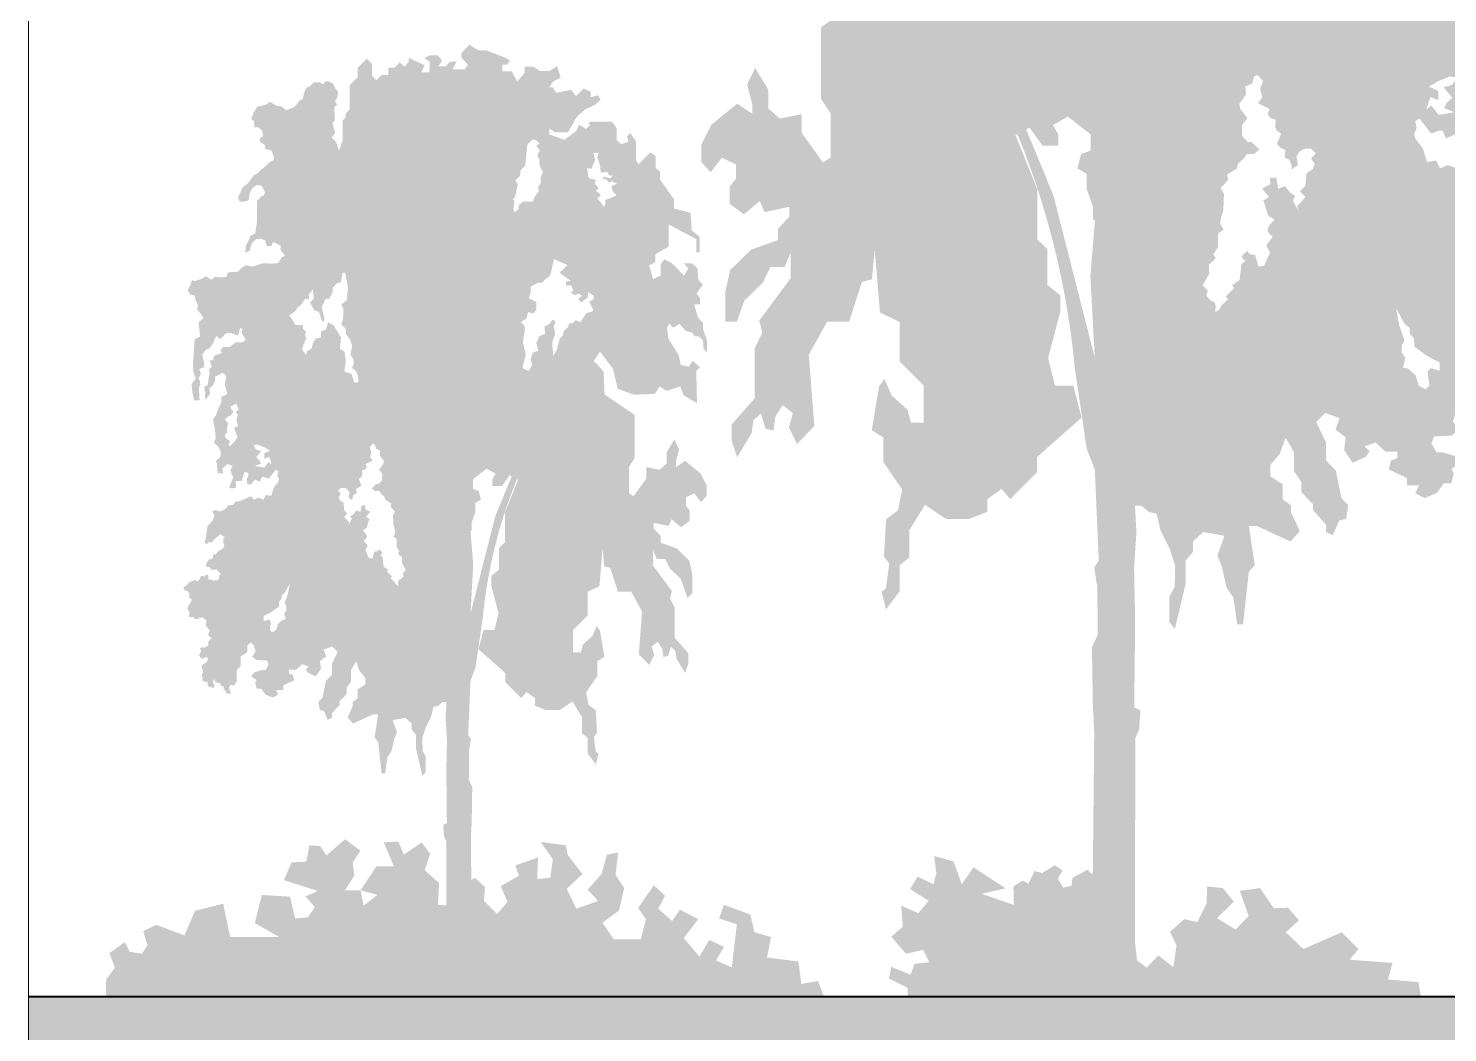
# Model space of a CAD drawing. Header units: millimetres. Extents: x 145836 to 266027, y 108786 to 206069.
# Drawn here: x 145836 to 153016, y 165667 to 170750 of the extents above; entities that cross this region are included whole.
import ezdxf

# ---------------------------------------------------------------- set-up
doc = ezdxf.new("R2010")
doc.units = ezdxf.units.MM
doc.layers.get('0').update_dxf_attribs({"color": 250})

msp = doc.modelspace()

# ---------------------------------------------------------------- hatches: boundary and pattern name
at = {"lineweight": 20, "true_color": 0x49833f}
h = msp.add_hatch(color=87, dxfattribs=at)
h.paths.add_polyline_path([(153358.8, 170488.5), (153395, 170524.6), (153378.9, 170558.8), (153386.9, 170637), (153403, 170719.3), (153378.9, 170751.4), (153362.8, 170795.5), (153332.7, 170863.8), (153332.7, 170907.9), (153282.5, 170932), (153302.6, 171013), (153301.6, 171018.9), (150104.7, 171018.9), (150100.8, 170928.7), (149846, 170756.2), (149846, 170393.4), (149894.2, 170319.8), (149894.2, 170096.4), (149855.6, 170071.4), (149747.8, 170222.3), (149747.8, 170316), (149637.3, 170293.6), (149578.6, 170345.3), (149578.6, 170440.4), (149512.8, 170549.4), (149472.2, 170465.6), (149498.8, 170364.9), (149498.8, 170317.4), (149421.9, 170369.1), (149292.1, 170263.2), (149240.6, 170162.6), (149240.6, 170073.1), (149287.6, 170021.7), (149343.6, 170095.5), (149415.2, 170061.9), (149415.2, 169988.1), (149383.9, 169950.1), (149383.9, 169862.5), (149455.5, 169808.8), (149536.1, 169875.9), (149560.7, 169820), (149686, 169846.9), (149686, 169797.7), (149627.8, 169735), (149627.8, 169678.5), (149491.3, 169629.3), (149386.1, 169526.4), (149361.4, 169414.2), (149361.4, 169265.1), (149420.1, 169265.1), (149457.6, 169371.7), (149551.7, 169463.4), (149589.7, 169541.7), (149661.3, 169541.7), (149692.7, 169615.5), (149692.7, 169485.8), (149576.3, 169328.7), (149533.4, 169270.8), (149534.9, 169265.1), (149876.6, 169265.1), (149877.1, 169266.1), (149988.2, 169266.1), (150052.7, 169466.5), (150103.5, 169479.9), (150117.7, 169632), (150144.3, 169311.8), (150242.3, 169265.1), (151043, 169265.1), (151057, 169318.3), (151057, 169397.7), (150991.7, 169451.5), (150991.7, 169633), (150940.6, 169681.2), (150940.6, 169934.3), (150872.5, 170103.9), (150830.3, 170209), (150900.6, 170248), (150966.2, 170157.2), (151046.9, 170157.2), (151046.9, 170212.7), (151019.2, 170260.6), (151094.9, 170303.4), (151152.9, 170258.1), (151210.2, 170213.2), (151210.2, 170132), (151161.7, 170113.2), (151143, 170042.2), (151190.1, 170013.4), (151190.1, 169935.6), (151222.1, 169849.3), (151222.1, 169783.5), (151258.1, 169761.6), (151258.1, 169568.2), (151300, 169498.5), (151278.6, 169265.1), (152767.4, 169265.1), (152755.6, 169333.4), (152792.4, 169265.1), (153612.1, 169265.1), (153616.7, 169273.1), (153635.4, 169273.1), (153650.8, 169286.8), (153650.8, 169303.9), (153624.9, 169317.7), (153608.4, 169339.7), (153594.1, 169348.5), (153548.8, 169366.3), (153541.1, 169350.3), (153521.3, 169361.9), (153508.6, 169382.8), (153509.7, 169393.8), (153487.7, 169399.4), (153475, 169390), (153466.2, 169409.3), (153448.5, 169407.1), (153439.2, 169390.5), (153445.8, 169378.4), (153430.9, 169365.8), (153414.9, 169369.1), (153406.1, 169363.6), (153398.4, 169352), (153386.3, 169365.8), (153367, 169359.2), (153356.5, 169369.1), (153349.3, 169384.5), (153351.5, 169399.9), (153338.3, 169409.3), (153342.7, 169424.1), (153363.7, 169439), (153367, 169454.4), (153384.1, 169451.7), (153414.2, 169450.1), (153427.4, 169466.8), (153427.4, 169474.6), (153457.3, 169474.1), (153461.7, 169497.6), (153446, 169523.1), (153428.9, 169544.1), (153410.7, 169536.8), (153398.4, 169581), (153377.9, 169581), (153363.6, 169602.1), (153341.1, 169616.8), (153320, 169625.1), (153307.2, 169657.7), (153316, 169682.1), (153316, 169708.6), (153304.3, 169725.7), (153329.8, 169740.9), (153344, 169749.7), (153402.8, 169695.5), (153412.7, 169679.7), (153430.5, 169683.7), (153440.5, 169683.7), (153449.4, 169667.8), (153470.2, 169673.7), (153473.2, 169690.6), (153464.3, 169710.4), (153449.4, 169818.4), (153404.7, 169866.5), (153391.8, 169911.1), (153408.7, 169940.8), (153383.9, 169954.7), (153343.2, 169942.8), (153297.6, 169963.6), (153276.7, 169991.4), (153232.1, 169998.3), (153211.2, 170028), (153189.4, 170027), (153160.6, 170035), (153109, 170058.1), (153080.5, 170070.8), (153059.6, 170042.6), (153017.2, 170058.1), (152977.7, 170041.2), (152957.9, 170080.7), (152911.4, 170073.6), (152891.6, 170139.9), (152852.1, 170193.5), (152846.4, 170214.6), (152859.1, 170245.7), (152852.1, 170280.9), (152873.2, 170293.6), (152895.8, 170265.4), (152932.5, 170217.5), (152974.9, 170233), (152990.4, 170233), (153007.3, 170193.5), (153049.7, 170211.8), (153062.4, 170194.9), (153083.6, 170168.1), (153116, 170178), (153114.6, 170223.1), (153103.3, 170242.8), (153103.3, 170266.8), (153137.2, 170276.7), (153148.5, 170237.2), (153162.6, 170199.1), (153212, 170199.1), (153209.2, 170166.7), (153209.2, 170142.7), (153248.7, 170135.7), (153265.7, 170145.5), (153247.3, 170193.5), (153230.4, 170230.1), (153247.3, 170262.6), (153254.4, 170295), (153237.4, 170327.5), (153281.2, 170343), (153323.5, 170302.1), (153317.9, 170261.2), (153363.1, 170265.4), (153368.8, 170329.3), (153368.8, 170347.7), (153378.7, 170364.6), (153340.6, 170402.7), (153336.3, 170445)])
h.paths.add_polyline_path([(151962.1, 170368), (151996.9, 170416.3), (151992.4, 170455.7), (152027.3, 170471.4), (152038.6, 170508.5), (152055, 170514.1), (152082, 170483.5), (152067.6, 170444), (152078.4, 170400.8), (152056.8, 170372), (152116.2, 170341.4), (152105.4, 170318.1), (152118, 170298.3), (152146.8, 170287.5), (152143.2, 170258.7), (152150.4, 170233.5), (152173.8, 170217.3), (152161.2, 170186.8), (152152.2, 170165.2), (152170.2, 170145.4), (152195.4, 170134.6), (152191.8, 170096.8), (152215.2, 170084.2), (152227.8, 170055.4), (152227.8, 170035.7), (152258.5, 170059), (152251.3, 170100.4), (152265.7, 170125.6), (152289.1, 170140), (152323.3, 170141.8), (152348.5, 170118.4), (152325.1, 170089.6), (152343.1, 170066.2), (152334.1, 170037.5), (152301.7, 170015.9), (152296.3, 169952.5), (152269.3, 169925.5), (152296.3, 169896.7), (152274.7, 169871.6), (152254.9, 169851.8), (152262.1, 169824.8), (152233.3, 169878.8), (152244.1, 169902.1), (152218.9, 169918.3), (152193.7, 169952.5), (152159.5, 169938.1), (152148.7, 169995.7), (152116.3, 169992.1), (152119.9, 169961.5), (152098.3, 169950.7), (152076.7, 169939.9), (152112.7, 169896.7), (152083.9, 169878.8), (152109, 169801), (152141.5, 169783), (152112.6, 169752.5), (152103.6, 169723.7), (152130.6, 169694.9), (152098.2, 169651.7), (152118, 169615.8), (152087.3, 169548.7), (152058.3, 169544.7), (152047.6, 169585.6), (152043, 169603.5), (152013.8, 169606), (152003.1, 169623.8), (151973.8, 169598), (151980, 169584.7), (151992.5, 169573.1), (151972, 169556.2), (151971.1, 169537.6), (151963, 169475), (151937.2, 169458.1), (151925.9, 169450.7), (151936.3, 169435.8), (151912.3, 169411.8), (151893.6, 169393.2), (151905.2, 169378.1), (151873.1, 169349.6), (151862.5, 169328.3), (151841.1, 169314.1), (151842, 169345.2), (151838.4, 169362.1), (151814.4, 169375.4), (151795.7, 169395.8), (151802.9, 169422.5), (151776.2, 169448.3), (151809.9, 169508.1), (151808.2, 169555.2), (151828.6, 169571.2), (151843.8, 169588.1), (151830.4, 169606.7), (151854.4, 169643.2), (151855.3, 169712.9), (151882.9, 169730.7), (151865.1, 169760.9), (151868.6, 169787.5), (151881.1, 169826.7), (151884.6, 169912.5), (151867.7, 169942.7), (151886.4, 169960.5), (151905.1, 169985.3), (151900.7, 170011.1), (151949.6, 170040.5), (151955.8, 170064.5), (151990.5, 170098.2), (151999.4, 170114.2), (152035.9, 170114.2), (152063.5, 170136.5), (152025.1, 170174.3), (152003.7, 170175.5), (151976.7, 170204.7), (151975.6, 170259.8), (152002.6, 170296), (151966.6, 170343.2)], flags=16)
h.paths.add_polyline_path([(152907.5, 170337.1), (152927.9, 170402.9), (152968.8, 170387), (152968.8, 170434.6), (152921.1, 170455), (152966.5, 170482.2), (153027.8, 170507.1), (153061.8, 170500.3), (153039.1, 170464.1), (152996, 170452.7), (153039.1, 170398.3), (153009.6, 170371.1), (152998.3, 170346.2), (153050.4, 170325.8), (152971, 170312.2), (152932.5, 170359.8)], flags=16)
h.paths.add_polyline_path([(153195.3, 170569.2), (153221.1, 170633.3), (153221.1, 170652.3), (153191.5, 170657.8), (153195.3, 170675.9), (153205.4, 170724), (153193.1, 170752), (153209.9, 170785.6), (153186.3, 170800.2), (153206.1, 170851.8), (153253.6, 170830.1), (153250.2, 170807.7), (153230.1, 170785.3), (153253.6, 170751.7), (153277.1, 170742.7), (153301.8, 170718.1), (153273.8, 170684.5), (153280.5, 170666.6), (153283.9, 170642), (153283.9, 170603.9), (153300.7, 170596), (153302.9, 170570.3), (153283.9, 170550.1), (153257, 170536.7), (153267, 170515.4), (153267, 170498.6), (153252.3, 170497.9), (153236.8, 170515.4), (153211, 170544.5)], flags=16)
for points in [[(148471.1, 170243.5), (148498.6, 170224.5), (148565.8, 170224.4), (148580.9, 170250.7), (148610.7, 170302.7), (148653.1, 170340.5), (148703.5, 170363.8), (148730, 170387.6), (148719.4, 170412.1), (148680.4, 170401.2), (148680.4, 170429.3), (148645.2, 170445.7), (148606.3, 170406.8), (148582.2, 170439), (148505.8, 170424.2), (148489.7, 170451), (148470.9, 170451), (148491, 170481.8), (148528.6, 170500.6), (148511.1, 170559.6), (148472.2, 170534.1), (148425.3, 170534.1), (148391.8, 170555.5), (148346.2, 170555.5), (148346.2, 170524.7), (148308.6, 170480.5), (148281.8, 170532.8), (148233.5, 170532.8), (148233.5, 170566.3), (148259, 170566.3), (148272.4, 170589), (148246.9, 170602.4), (148152.6, 170638.4), (148113.7, 170638.4), (148066.7, 170667.9), (148026.5, 170625), (148026.5, 170602.3), (148060, 170566.1), (148041.2, 170542), (147982.2, 170542), (148001, 170580.8), (147968.8, 170580.8), (147946, 170558), (147911.1, 170558), (147928.6, 170587.5), (147905.8, 170614.3), (147866.9, 170614.3), (147838.7, 170599.6), (147866.9, 170582.2), (147866.9, 170560.7), (147864.2, 170527.2), (147822.6, 170527.2), (147841.2, 170563.3), (147811.9, 170576.8), (147759.6, 170600.9), (147759.6, 170578.2), (147737.5, 170556), (147715.3, 170578.2), (147688.5, 170551.3), (147656.3, 170551.3), (147656.3, 170513.8), (147621.5, 170513.8), (147596.3, 170488.7), (147573.8, 170511.2), (147573.8, 170570.8), (147548.1, 170596.5), (147502.4, 170550.7), (147502.4, 170503.5), (147461.8, 170463), (147461.8, 170402), (147461.8, 170340.1), (147441.8, 170320.1), (147441.8, 170299.1), (147426.5, 170283.8), (147426.5, 170182.8), (147407.1, 170132.1), (147391.1, 170177.5), (147369.7, 170197.6), (147387.8, 170220.4), (147374.4, 170273.5), (147386.5, 170284.9), (147385.8, 170303.6), (147383, 170352.5), (147397.9, 170361), (147394.2, 170370.5), (147387.8, 170383.2), (147398.4, 170399.1), (147403.2, 170426.6), (147388.7, 170446.9), (147380.8, 170461.8), (147379.2, 170469.2), (147353.8, 170481.9), (147342.1, 170483.5), (147326.2, 170467), (147310.3, 170476.6), (147279.1, 170476.6), (147260.9, 170457.4), (147244, 170450.5), (147236.6, 170439.9), (147231.3, 170422.5), (147222.8, 170389.7), (147210.8, 170387.8), (147196.8, 170370.6), (147181.8, 170352.1), (147159.3, 170343.5), (147140, 170335), (147119.7, 170354.2), (147092.9, 170357.4), (147057.5, 170378.9), (147040.3, 170364.9), (146993.2, 170353.2), (146976, 170325.3), (146963.2, 170291), (146977.1, 170281.4), (146980.3, 170248.2), (146998.5, 170249.3), (147017.8, 170234.3), (147024.3, 170205), (147009.2, 170195.4), (147006, 170177.2), (147031.8, 170160), (147033.9, 170139.7), (147063.9, 170133.3), (147074.6, 170109.7), (147080, 170085.1), (147056.4, 170072.2), (147035, 170051.9), (147012.5, 170033.7), (146992.1, 170014.4), (146976, 170005.8), (146948.1, 169967.8), (146920.2, 169945.4), (146907.4, 169916.4), (146896.6, 169897.2), (146904.3, 169873.3), (146928.1, 169873.3), (146950.2, 169880), (146953.5, 169911.1), (146968.5, 169941.1), (146993.1, 169958.2), (147016.7, 169952.8), (147032.8, 169920.7), (147027.4, 169905.7), (147012.4, 169898.2), (146993.1, 169876.8), (146993, 169873.3), (148295.3, 169873.3), (148295.5, 169875.2), (148286.3, 169885.2), (148297.3, 169894.9), (148312.3, 169961.2), (148299.5, 169980.7), (148323.3, 170003.6), (148326.4, 170032), (148349.3, 170055.6), (148360, 170161.8), (148386.9, 170187.5), (148402.6, 170184.7), (148421.9, 170167.9), (148406.2, 170155.8), (148424.3, 170130.5), (148413.4, 170117.2), (148411, 170101.6), (148420.7, 170088.3), (148420.7, 170065.4), (148430.3, 170037.7), (148438.8, 170024.4), (148426.7, 169993.1), (148430.3, 169972.6), (148414.6, 169946), (148419.5, 169926.8), (148395.3, 169895.4), (148389, 169873.3), (148727.6, 169873.3), (148712.9, 169891.7), (148731.8, 169901.1), (148724.4, 169915.9), (148703.5, 169930), (148719, 169934.7), (148716.3, 169948.9), (148701.4, 169961.7), (148707.5, 169982.5), (148670.7, 169991.8), (148661.8, 170043), (148683.9, 170039.1), (148703.1, 170083.3), (148695.4, 170118.7), (148721.4, 170120.7), (148713.7, 170096.7), (148727.1, 170060.4), (148731.8, 170022.2), (148766.9, 170022.2), (148773.4, 170006), (148791.4, 170006), (148780.6, 169990.4), (148744.1, 170000), (148744.1, 169986.2), (148760.2, 169986.2), (148774, 169968.3), (148786.6, 169976.6), (148813.6, 169964.1), (148784.8, 169950.3), (148794.4, 169922.2), (148812.4, 169904.8), (148773.7, 169888.7), (148754, 169881.6), (148754.3, 169873.3), (149102.3, 169873.3), (149102.3, 169885), (149030.6, 169986.5), (149030.6, 170024.7), (149009.1, 170044.9), (149008.7, 170104.6), (148983.4, 170122.5), (148923, 170062.9), (148909.5, 170083.8), (148909.5, 170177.7), (148881.9, 170219.5), (148864, 170204.6), (148873, 170177.7), (148835.7, 170163.6), (148812.6, 170184.4), (148811.9, 170245.6), (148788.4, 170278), (148681, 170278), (148668.6, 170269.2), (148677.5, 170259), (148656, 170241.1), (148622.6, 170262.6), (148607.1, 170230.4), (148547.5, 170186.3), (148471.1, 170213.7)], [(151231.1, 169082.5), (151022.7, 169900.9, 0.004493), (150883.3, 170238.4), (150839.9, 170214.4, -0.073486), (151129.5, 169032.9), (151190.1, 168622.5), (151231.2, 168517.5), (151251.1, 168054.6), (151228.2, 168022.6), (151244.2, 167917.5), (151245.6, 167679.2), (151216.6, 167618.5), (151220.9, 167334.6), (151221.5, 167323.8), (151430.6, 167323.8), (151435.2, 167752.9), (151429.8, 168016), (151441.5, 168201.3), (151434.4, 168333.4), (151415.1, 168332.9), (151352, 168293.5), (151322.1, 168328.2), (151352, 168397.5), (151317.3, 168437), (151331.5, 168498.4), (151307.8, 168576.1), (151307.8, 168710.1), (151284.1, 168765.3), (151292.3, 168934.2), (151279.8, 169008.9), (151306, 169194.7), (151278, 169258.5), (151300, 169498.5), (151258.1, 169568.2), (151258.1, 169761.6), (151231.9, 169777.6), (151208.6, 169495.4)], [(149784, 169097.8), (149876.6, 169265.1), (149534.9, 169265.1), (149549.4, 169210.2), (149510.4, 169131), (149510.4, 168877.4), (149393.5, 168744.5), (149393.5, 168664), (149421.7, 168579.4), (149494.3, 168700.2), (149504.5, 168767.5), (149542.3, 168801), (149564.7, 168724.1), (149605.3, 168714.3), (149615.1, 168785.7), (149652.9, 168843), (149703.3, 168802.4), (149683.7, 168729.7), (149724.3, 168647.2), (149812.4, 168736.7)], [(151122.4, 168940.8), (151029.9, 168940.8), (150994.8, 169081), (151043, 169265.1), (150244, 169265.1), (150244, 169063.3), (150365.9, 168941.6), (150365.9, 168754.8), (150300.7, 168754.8), (150283.7, 168819.9), (150204.4, 168890.6), (150166.3, 168975.6), (150139.6, 168936.8), (150103.1, 168715.9), (150161.7, 168679.1), (150161.7, 168554.9), (150215.9, 168475.3), (150256.7, 168415.3), (150235.8, 168310.9), (150174.7, 168265), (150164.6, 168076.9), (150191.4, 168040.7), (150174.1, 167914.3), (150152.6, 167898.8), (150174.7, 167808.7), (150244.5, 167902.3), (150244.5, 168033.8), (150292.3, 168071.6), (150292.3, 168209), (150372.3, 168338.9), (150478, 168267.2), (150595.6, 168267.2), (150687.5, 168303.4), (150687.5, 168367.2), (150759.6, 168419.2), (150803.4, 168367.4), (150939, 168504.9), (150939, 168580.6), (151164.3, 168779.8)], [(152869.6, 168941.9), (152854.1, 168993.7), (152814.2, 169029.5), (152789.9, 169032), (152802.2, 169083.6), (152784.3, 169108.2), (152784.3, 169145.2), (152798, 169171.2), (152770.3, 169248.5), (152767.4, 169265.1), (151278.6, 169265.1), (151278, 169258.5), (151306, 169194.7), (151279.8, 169008.9), (151292.3, 168934.2), (151284.1, 168765.3), (151307.8, 168710.1), (151307.8, 168576.1), (151331.5, 168498.4), (151317.3, 168437), (151352, 168397.5), (151322.1, 168328.2), (151352, 168293.5), (151415.1, 168332.9), (151465.8, 168334.3), (151504, 168302.3), (151543.7, 168293.8), (151563.2, 168209.7), (151611, 168113.9), (151637.8, 168029.9), (151635.1, 167922.6), (151608.9, 167875), (151608.9, 167744.1), (151636.3, 167710.4), (151690, 167937.4), (151690, 168054.9), (151727.5, 168101), (151727.5, 168153.4), (151779.9, 168200.8), (151887.4, 168182.1), (151863.7, 168116), (151851.4, 168081.8), (151873.6, 168025), (151898.7, 167917.5), (151932.4, 167868.8), (151951.1, 167734.2), (151981, 167734.2), (152010.3, 168000.4), (152040.2, 168032.3), (152010.3, 168231.8), (152050.2, 168231.8), (152222.1, 168152.4), (152268, 168206.2), (152224.1, 168300), (152224.1, 168335.9), (152182.2, 168365.8), (152182.2, 168441.6), (152118.3, 168483.5), (152118.3, 168539.4), (152166.4, 168595.6), (152196.3, 168677.4), (152238.3, 168605.6), (152238.3, 168509.8), (152276.2, 168454), (152276.2, 168402.1), (152334.1, 168342.2), (152335, 168311.2), (152399.9, 168239), (152399.9, 168201.1), (152435, 168184.3), (152467.3, 168258.7), (152502.6, 168268.1), (152513, 168336.7), (152479, 168372.8), (152450.4, 168511.5), (152400.2, 168564.6), (152400.2, 168655.8), (152351, 168758.2), (152397.5, 168803.4), (152469.4, 168777.3), (152448.7, 168719.3), (152500.3, 168680.2), (152492.3, 168615.1), (152535.7, 168551.2), (152601.5, 168581.5), (152622, 168610.5), (152594.5, 168633), (152651.1, 168654), (152701.7, 168607.6), (152760.8, 168607.6), (152760.8, 168573.9), (152728.5, 168562.6), (152718.7, 168517.5), (152810.4, 168474.2), (152810.4, 168436.9), (152870.8, 168436.9), (152852.1, 168396.6), (152900.9, 168372.5), (152961.8, 168399), (152996.5, 168447.4), (153034.1, 168447.4), (153046.9, 168495.8), (153036, 168520.5), (153081.5, 168550.1), (153052.8, 168585.7), (152991.6, 168603.5), (152959.9, 168603.5), (152934.2, 168648.9), (152947.1, 168684.5), (153036.2, 168689.2), (153072.8, 168717.3), (153043.2, 168759.5), (153058.7, 168811.5), (153082.6, 168836.8), (153112.2, 168814.3), (153112.2, 168755.3), (153143.1, 168735.6), (153170.6, 168718.1), (153170.6, 168635.8), (153203.6, 168602.1), (153203.6, 168509.3), (153224.7, 168471.4), (153253, 168481.8), (153268.2, 168453.8), (153250.7, 168406.3), (153285.7, 168406.3), (153313.4, 168448.8), (153313.4, 168467.5), (153332.1, 168467.5), (153342.3, 168493.3), (153382, 168501.2), (153392.4, 168529.4), (153404.6, 168506.8), (153388.1, 168467.3), (153408.5, 168450.4), (153422.3, 168466.1), (153434.1, 168457), (153450.7, 168490.8), (153443.7, 168503.9), (153461.7, 168500.8), (153476, 168511.6), (153487.2, 168504.8), (153497.1, 168573.6), (153484.7, 168584.1), (153501.5, 168640.4), (153452.2, 168676.5), (153445.5, 168704.3), (153461.8, 168715.8), (153487.7, 168699.4), (153508.1, 168708), (153519.8, 168727.6), (153511.2, 168746.4), (153502.8, 168764.7), (153512.8, 168785.5), (153492.4, 168798.9), (153476.7, 168790.2), (153441.5, 168813.7), (153441.5, 168840.4), (153433.6, 168859.2), (153414, 168867.8), (153427.3, 168884.2), (153443.8, 168899.1), (153438.3, 168917.1), (153428.9, 168935.9), (153463.5, 168979.2), (153457.2, 169022.3), (153490.9, 169048.2), (153515.2, 169045.8), (153537.9, 169031.7), (153556.7, 169025.4), (153563, 169052.1), (153588.1, 169052.1), (153606.9, 169048.9), (153599.1, 169088.9), (153619.5, 169126), (153596.8, 169165.9), (153579.6, 169198), (153605.4, 169217.6), (153599.9, 169239.5), (153605.4, 169253.6), (153612.1, 169265.1), (152792.4, 169265.1), (152798.4, 169253.9), (152824.2, 169233.7), (152824.2, 169204.6), (152846.6, 169180), (152846.9, 169140), (152915.9, 169089.4), (152976.2, 169059.8), (152976.2, 169017.1), (152929.2, 169030.4), (152914.4, 169011.5), (152923.6, 168941.2), (152903.2, 168923)], [(149105.3, 167761.3), (148938.2, 167761.3), (148924.1, 167581.6), (148977, 167527.9), (149001.3, 167577.4), (148989.6, 167621.1), (149019.8, 167645.4), (149042.5, 167611), (149048.4, 167568.2), (149072.7, 167574.1), (149086.2, 167620.2), (149108.8, 167600.1), (149115, 167559.7), (149158.5, 167487.3), (149175.4, 167538), (149175.4, 167586.3), (149105.3, 167666)], [(147250, 166250.8), (147185.7, 166244.2), (147159.6, 166354.9), (147017.2, 166363.8), (146981.6, 166221.4), (147106.2, 166150.3), (146856.9, 166150.3), (146821.3, 166319.3), (146678.8, 166283.7), (146625.4, 166159.2), (146482.9, 166212.6), (146416.9, 166180.9), (146438.6, 166109.8), (146410.7, 166066.5), (146348.8, 166075.8), (146324.1, 166125.2), (146246, 166069.5), (146273.4, 165995.2), (146229.7, 165937.2), (146228.3, 165849), (147907.7, 165849), (147917.3, 165865.7), (147929, 165870.3), (147938.2, 165901.5), (147943.4, 165947.6), (147951.2, 166016.6), (147950.5, 166311), (147907.7, 166313.4), (147913.6, 166423.6), (147884.2, 166450.3), (147841.1, 166489.4), (147868.5, 166571.6), (147825.5, 166630.2), (147735.4, 166567.6), (147708, 166634.1), (147633.7, 166630.2), (147684.6, 166509), (147596.9, 166508.7), (147516.2, 166387.7), (147602.3, 166364.3), (147531.9, 166309.5), (147516.2, 166387.7), (147437.9, 166387.7), (147484.9, 166462), (147477.1, 166528.5), (147516.2, 166587.2), (147437.9, 166645.9), (147344, 166563.7), (147312.6, 166610.7), (147257.8, 166614.6), (147242.2, 166532.4), (147167.8, 166528.5), (147128.6, 166438.6), (147300.9, 166383.8), (147238.3, 166356.4), (147285.2, 166301.7)], [(148740.2, 166223.3), (148823.9, 166284.9), (148850.3, 166399.3), (148806.3, 166465.3), (148819.5, 166579.7), (148762.3, 166566.5), (148735.8, 166469.7), (148665.3, 166390.5), (148718.2, 166333.3), (148608.1, 166293.7), (148559.6, 166394.9), (148638.9, 166469.7), (148564.1, 166566.5), (148555.2, 166614.9), (148427.5, 166632.5), (148489.2, 166544.5), (148476, 166452.1), (148409.9, 166443.3), (148414.3, 166553.3), (148299.8, 166513.7), (148317.4, 166460.9), (148224.9, 166408.1), (148260.1, 166328.9), (148207.3, 166267.3), (148141.2, 166333.3), (148145.6, 166403.7), (148095.6, 166450.3), (148076.7, 166439.2), (148081.3, 165995.3), (148088.5, 165949.2), (148088.8, 165869.2), (148103.3, 165849), (148323.2, 165849), (149861.3, 165849), (149830.6, 165928), (149746.4, 165913.1), (149731.5, 166027), (149572.9, 166046.8), (149592.7, 166150.8), (149508.5, 166175.5), (149488.7, 166264.6), (149354.9, 166314.1), (149330.1, 166244.8), (149420.1, 166215.3), (149394.5, 165997.3), (149315.3, 166031.9), (149354.9, 166101.2), (149280.6, 166135.9), (149231, 166051.7), (149151.7, 166145.8), (149224.7, 166240.9), (149132.2, 166289.3), (149092.6, 166232.1), (149022.1, 166293.7), (149057.3, 166359.7), (149000.1, 166412.5), (148920.8, 166298.1), (148960.4, 166240.9), (148934, 166139.7), (148797.5, 166139.7)]]:
    msp.add_hatch(color=87, dxfattribs=at).paths.add_polyline_path(points)
h = msp.add_hatch(color=87, dxfattribs=at)
h.paths.add_polyline_path([(148976.1, 169549.4), (149007.8, 169567.5), (149007.8, 169606.7), (149075.7, 169645.9), (149075.7, 169757.5), (149214.6, 169683.6), (149214.6, 169617.3), (149231.2, 169617.3), (149231.2, 169695.7), (149192, 169727.4), (149185.8, 169817.1), (149102.3, 169838.5), (149102.3, 169873.3), (148754.3, 169873.3), (148754.7, 169862), (148748.6, 169847.1), (148734.5, 169864.7), (148727.6, 169873.3), (148389, 169873.3), (148388.1, 169870.1), (148387.5, 169873.3), (148334.9, 169873.3), (148334.9, 169869.9), (148316.4, 169854.4), (148316.4, 169834.1), (148299.1, 169824), (148299.1, 169813.9), (148289.6, 169834.1), (148295.3, 169873.3), (146993, 169873.3), (146992, 169829.7), (146993.1, 169776.1), (146983.5, 169712.4), (146957.7, 169699.5), (146954.5, 169684.5), (146936.3, 169650.2), (146933.1, 169613.8), (146956.7, 169625.6), (146965.2, 169661), (146987.7, 169683.4), (147011.3, 169685.6), (147033.8, 169677), (147042.4, 169647), (147066, 169649.2), (147073.5, 169669.5), (147113.2, 169650.2), (147112.1, 169625.6), (147134.6, 169599.9), (147118.5, 169591.3), (147099.2, 169562.4), (147069.2, 169559.2), (147024.2, 169561.4), (146998.5, 169553.9), (146971.7, 169544.2), (146937.4, 169550.6), (146917, 169541), (146896.6, 169518.5), (146845.2, 169515.3), (146837.7, 169491.7), (146803.4, 169489.6), (146780.9, 169493.9), (146762.6, 169477.8), (146734.8, 169496), (146712.2, 169482.1), (146682.4, 169472), (146662.1, 169475), (146658.5, 169457.2), (146641.3, 169425.6), (146652.6, 169404.8), (146678.2, 169397.1), (146680.5, 169376.5), (146693.8, 169347.6), (146688.9, 169328.3), (146705.8, 169307.9), (146721.5, 169286.2), (146696.2, 169259.7), (146705.8, 169191.1), (146676.9, 169176.6), (146670.9, 169083.5), (146668.5, 169044.9), (146670.9, 169011.2), (146682.9, 168977.5), (146661.2, 168948.6), (146667.3, 168899.3), (146674.5, 168866.8), (146702.2, 168868), (146699.5, 168911.4), (146698.3, 168932), (146705.6, 168945.8), (146703.6, 168965.3), (146696.8, 168979.5), (146708.3, 168997.7), (146708.3, 169007.1), (146698.9, 169024.6), (146721.8, 169034.7), (146726.5, 169050.2), (146715, 169098.9), (146733.3, 169122.5), (146752.2, 169130.6), (146771, 169158.3), (146785.9, 169192.7), (146807.5, 169177.2), (146819.6, 169188.7), (146830.4, 169203.5), (146845.9, 169208.2), (146860.8, 169207.5), (146895.9, 169194.7), (146903.3, 169217.6), (146906.7, 169233.2), (146918.8, 169229.1), (146915.4, 169207.5), (146935.7, 169174.5), (146919.5, 169161.7), (146883, 169160.4), (146855.4, 169138.1), (146820.3, 169136.8), (146808.2, 169124.6), (146813.6, 169105.8), (146792, 169098.3), (146773.7, 169092.3), (146771, 169069.4), (146752.2, 169070.7), (146763.6, 169037.7), (146749.5, 169021.5), (146752.2, 169005.3), (146742.7, 168943.8), (146725.8, 168935.7), (146729.2, 168913.4), (146730.8, 168902.9), (146728.5, 168887.2), (146734.7, 168870.4), (146743.2, 168884.8), (146755.2, 168899.3), (146751.6, 168929.4), (146767.3, 168939), (146779.3, 168963.1), (146780.5, 168987.2), (146820.3, 169007.6), (146837.2, 168989.6), (146830, 168947.4), (146842, 168898.8), (146811.9, 168884.4), (146811.9, 168857.9), (146793.8, 168816.9), (146793.4, 168815.7), (146869, 168815.7), (146861.4, 168824.2), (146859.4, 168837.7), (146887.9, 168850.7), (146899.7, 168819.7), (146893.3, 168815.7), (148870.9, 168815.7), (148751.1, 168896.9), (148746, 169014), (148696.7, 169066.6), (148727.3, 169114.1), (148793.5, 169027.5), (148817.3, 168925.7), (148900, 168895.4), (149005, 168900.2), (149029.2, 168937.7), (149065.4, 168914.9), (149133.9, 168937.7), (149150, 168893.4), (149218.5, 168853.2), (149214.8, 169017.5), (149234.2, 169033.8), (149196.4, 169067.9), (149176.5, 169036.9), (149136.1, 169046.9), (149126, 169097), (149101, 169136.7), (149072.7, 169181.8), (149067.4, 169234.7), (149076.9, 169256.2), (149097.8, 169234.7), (149129.8, 169254.6), (149160.3, 169220), (149193.3, 169209.6), (149207.5, 169191.7), (149226.8, 169191.1), (149249.5, 169170), (149250.6, 169130.7), (149268.6, 169108.2), (149268.6, 169169.8), (149260, 169195.6), (149249.4, 169227.6), (149249.4, 169257.8), (149223.7, 169286.4), (149204.1, 169352.8), (149234.3, 169352.8), (149234.3, 169384.5), (149216.2, 169408.6), (149247.9, 169452.3), (149225.2, 169478.5), (149220.7, 169535.8), (149193.5, 169561.5), (149152.7, 169561.5), (149173.9, 169534.3), (149152.7, 169498.1), (149110.5, 169543.4), (149084.8, 169566), (149053.1, 169581.1), (149035, 169558.5), (149035, 169499.6), (148997.2, 169480)])
h.paths.add_polyline_path([(147452.8, 169436.5), (147447, 169374.7), (147420.5, 169352.7), (147430.3, 169323.9), (147428.8, 169283.8), (147419, 169251), (147441.7, 169229), (147442.5, 169202.5), (147463.8, 169175), (147473.6, 169142.4), (147465.3, 169096.8), (147480.5, 169077.1), (147482, 169049.1), (147472.9, 169031.7), (147492.6, 169016.5), (147503.2, 168991.5), (147506.3, 168958.2), (147483.5, 168958.2), (147471.4, 169000.6), (147434.2, 169013.5), (147441.8, 169062), (147435.7, 169113.5), (147412.2, 169128.6), (147417.5, 169186.2), (147379.5, 169248.6), (147352.2, 169262.2), (147341.6, 169225.9), (147318.1, 169217.5), (147315.1, 169184.9), (147289.3, 169180.4), (147275.6, 169157.7), (147268, 169128.9), (147244.5, 169115.2), (147242.2, 169096.3), (147219.5, 169125.1), (147232.4, 169161.4), (147242.2, 169180.4), (147236.2, 169198.6), (147240, 169214.5), (147224.8, 169230.4), (147224, 169250.1), (147187.6, 169247.8), (147177.8, 169264.5), (147168.5, 169280.2), (147155, 169297.1), (147185.4, 169317.5), (147199, 169339.5), (147213.4, 169348.6), (147237.7, 169382.2), (147256.6, 169378.4), (147254.3, 169402.6), (147275.3, 169428), (147280.1, 169382), (147260.9, 169362.9), (147281.1, 169324.5), (147306, 169314), (147324.2, 169260.3), (147334.7, 169280.4), (147319.5, 169340.1), (147342.3, 169383.8), (147355.1, 169378.1), (147375.9, 169412.7), (147375, 169436), (147398.2, 169461.6), (147416.3, 169463.9), (147425.7, 169514.6), (147439, 169511.8)], flags=16)
h.paths.add_polyline_path([(148377.3, 169442.5), (148397.4, 169453.3), (148417.1, 169463.7), (148436.4, 169463.7), (148452.5, 169482.5), (148466.8, 169489.8), (148478.5, 169507.8), (148495, 169582), (148563.7, 169551.8), (148522.5, 169513.3), (148580.2, 169472.1), (148555.7, 169469.2), (148555.7, 169448.2), (148582.4, 169449.2), (148592, 169424.4), (148580.5, 169411), (148601.5, 169400.5), (148619.7, 169408.1), (148636.9, 169396.7), (148617.8, 169380.5), (148632.1, 169362.3), (148649.3, 169376.7), (148665.5, 169387.1), (148668.4, 169414.8), (148695.1, 169397.6), (148695.1, 169379.5), (148673.2, 169366.2), (148692.3, 169328.9), (148692.3, 169318.5), (148658.8, 169308.9), (148628.3, 169263.1), (148604.4, 169273.5), (148589.3, 169257.4), (148570.4, 169257.4), (148567.6, 169239.1), (148544.5, 169218.7), (148539.3, 169194.6), (148524.7, 169181), (148508.4, 169121.7), (148491.2, 169092.7), (148485.7, 169159.7), (148500.8, 169202.6), (148493.8, 169242.8), (148504.5, 169263.5), (148488, 169276.7), (148472.1, 169253.9), (148446.8, 169240.3), (148450.9, 169204.5), (148421.4, 169192.1), (148405.7, 169158.2), (148416.1, 169118.9), (148387.7, 169108.5), (148376.6, 169076.5), (148385, 169047.6), (148367, 169016.1), (148335.5, 169030.4), (148352, 169098.9), (148337.9, 169162), (148345.9, 169214.3), (148345.9, 169242.8), (148328.2, 169263.8), (148355.8, 169281.9), (148363.8, 169314.1), (148391.4, 169306.7), (148405.5, 169326.8), (148405.5, 169365.3), (148368.5, 169383.5), (148377.3, 169415)], flags=16)
h = msp.add_hatch(color=87, dxfattribs=at)
h.paths.add_polyline_path([(148154.6, 168521.7), (148200, 168496), (148183.4, 168467.2), (148183.4, 168433.9), (148231.8, 168433.9), (148271.2, 168488.4), (148313.4, 168465), (148288.1, 168402), (148247.2, 168300.2), (148247.2, 168148.3), (148216.5, 168119.4), (148216.5, 168010.5), (148177.4, 167978.2), (148177.4, 167930.6), (148214.7, 167788.2), (148207.9, 167761.3), (148648.8, 167761.3), (148665.1, 167777.6), (148665.1, 167898.2), (148725, 167926.7), (148740.9, 168118.8), (148749.4, 168027.5), (148779.9, 168019.5), (148818.6, 167899.2), (148885.2, 167899.2), (148941.2, 167798.3), (148938.2, 167761.3), (149105.3, 167761.3), (149105.3, 167818.2), (149081.9, 167865.7), (149091.5, 167902.1), (149065.8, 167936.8), (148995.9, 168031.1), (148995.9, 168108.9), (149014.7, 168064.6), (149057.7, 168064.6), (149080.5, 168017.7), (149137, 167962.6), (149170.5, 167867.4), (149194.7, 167890.2), (149194.7, 167988.1), (149179.9, 168055.4), (149116.8, 168117.2), (149034.8, 168146.7), (149034.8, 168180.6), (148999.9, 168218.2), (148999.9, 168247.7), (149075.1, 168231.6), (149089.9, 168265.2), (149138.2, 168224.9), (149181.2, 168257.1), (149181.2, 168309.7), (149162.4, 168332.5), (149162.4, 168376.8), (149205.4, 168396.9), (149239, 168352.6), (149267.2, 168383.5), (149267.2, 168437.1), (149236.3, 168497.5), (149158.4, 168561.1), (149112.3, 168530), (149112.3, 168558.6), (149128.2, 168618.9), (149103.9, 168669.3), (149064.4, 168603.8), (149064.4, 168546.8), (149029.1, 168515.8), (148962.8, 168529.2), (148962.8, 168473), (148898.2, 168382.4), (148875, 168397.4), (148875, 168531.5), (148904, 168575.6), (148904, 168793.3), (148870.9, 168815.7), (146893.3, 168815.7), (146885.6, 168811), (146895.7, 168790.8), (146888.3, 168774), (146894.4, 168745.1), (146896.6, 168734.3), (146878.9, 168731), (146878.9, 168719.6), (146894.3, 168681.1), (146884.9, 168666.3), (146869.5, 168648.9), (146860.2, 168638.4), (146851.3, 168638.8), (146851.3, 168648.9), (146857.4, 168661.6), (146841.2, 168669.7), (146829.8, 168681.8), (146831.1, 168697.2), (146841.2, 168701.9), (146841.2, 168724.8), (146843.2, 168739.6), (146847.3, 168750.3), (146830.5, 168770.5), (146845.3, 168785.2), (146859.4, 168790.6), (146873.5, 168810.8), (146869, 168815.7), (146793.4, 168815.7), (146784.2, 168790.4), (146769.7, 168771.2), (146779.4, 168721.8), (146784.2, 168674.9), (146774.6, 168654.4), (146796.3, 168632.7), (146809.7, 168606.6), (146807.2, 168581.2), (146784.3, 168558.4), (146790.3, 168548.2), (146790.3, 168537.2), (146793.7, 168498.8), (146820.8, 168496.3), (146817.4, 168520.8), (146842.8, 168545.4), (146869.1, 168536.1), (146858.9, 168516.6), (146863.1, 168497.2), (146873.3, 168477.7), (146863.1, 168455.7), (146852.1, 168426.9), (146862.3, 168421), (146886, 168425.2), (146886, 168439.6), (146884.3, 168459.1), (146914, 168459.1), (146922.4, 168481.9), (146929.2, 168505.6), (146949.5, 168499.7), (146949.5, 168485.3), (146942.8, 168473.5), (146941.9, 168446.4), (146961.4, 168440.5), (146974.1, 168456.5), (146981.7, 168466.7), (147007.1, 168455.7), (147017.3, 168479.4), (147026.6, 168479.4), (147052, 168470.1), (147074, 168498.8), (147087.6, 168515.8), (147100.3, 168508.2), (147096.1, 168487), (147103.7, 168468.4), (147100.3, 168455.7), (147076.6, 168423.5), (147064.7, 168383.8), (147036.8, 168388), (147024.9, 168364.3), (147001.2, 168374.5), (146975.8, 168365.2), (146963.2, 168382.1), (146946.1, 168374.5), (146915.1, 168360.6), (146897.9, 168355.8), (146884.8, 168356.4), (146872.3, 168338.6), (146845.5, 168334.4), (146833, 168317.8), (146805.6, 168305.3), (146781.2, 168312.4), (146766.3, 168304.1), (146776.5, 168286.2), (146768.7, 168259.5), (146741.9, 168230.7), (146733, 168165.9), (146727.6, 168154), (146729.4, 168143.8), (146741.9, 168140.3), (146747.3, 168149.8), (146753.2, 168149.8), (146763.9, 168147.4), (146769.9, 168156.9), (146805.1, 168189.4), (146813.7, 168184.1), (146829, 168175), (146821.9, 168164.8), (146821.9, 168148.9), (146827.2, 168134.2), (146819.5, 168114.7), (146806.9, 168109.7), (146793.3, 168100.9), (146784.8, 168088.2), (146772.5, 168088.2), (146765.1, 168061.7), (146754.2, 168066.1), (146743.9, 168053.5), (146734.5, 168038.2), (146737.1, 168024.1), (146755.1, 168024.4), (146755.1, 168019.7), (146763, 168009.7), (146781.1, 168010.6), (146791.4, 168012.3), (146793.3, 168003), (146805.9, 167994.1), (146808.5, 167985.2), (146800.6, 167979.5), (146801.9, 167970.3), (146797.6, 167961), (146791.4, 167955.1), (146779.8, 167959.1), (146772.5, 167950.8), (146767.9, 167957.7), (146762.6, 167961), (146753, 167959.1), (146744.1, 167966.7), (146748, 167973.9), (146742.4, 167983.8), (146731.8, 167985.2), (146726.5, 167973.6), (146718.9, 167979.2), (146705.7, 167975.9), (146706.4, 167969.3), (146698.8, 167956.8), (146686.9, 167949.8), (146682.2, 167959.4), (146655.1, 167948.7), (146646.5, 167943.4), (146636.6, 167930.2), (146621, 167921.9), (146621, 167911.7), (146630.3, 167903.4), (146641.5, 167903.4), (146648.3, 167891.8), (146651.6, 167883.3), (146648.3, 167870.2), (146663.8, 167858.4), (146653.5, 167839.1), (146639.8, 167815.2), (146652.1, 167792.9), (146647.4, 167769), (146658.7, 167770.9), (146673.7, 167770.9), (146676, 167761.3), (146693.1, 167761.3), (146702.4, 167767.1), (146717, 167768.5), (146726.4, 167761.3), (147025.8, 167761.3), (147025.8, 167775.5), (147062, 167793.2), (147103.4, 167823.6), (147103.6, 167847.6), (147117, 167862.4), (147117, 167879.9), (147132.5, 167892), (147158.2, 167939.6), (147149.4, 167888.7), (147132.7, 167842.3), (147141, 167826.7), (147141, 167804.5), (147130.2, 167789.7), (147137, 167761.3), (148041.3, 167761.3), (148028, 167856.4), (148044.7, 167894.7), (148031.6, 168038.7), (148056.7, 168080.5), (148056.7, 168196.6), (148078.2, 168209.7), (148078.2, 168249.2), (148097.5, 168301), (148097.5, 168347.6), (148125.7, 168364.9), (148114.5, 168407.5), (148085.4, 168418.8), (148085.4, 168467.6), (148119.8, 168494.4)])
h.paths.add_polyline_path([(147634.3, 168560.4), (147631.6, 168545.6), (147610, 168517.2), (147626.2, 168495.5), (147625.5, 168462.4), (147609.3, 168444.9), (147596.5, 168444.2), (147573.4, 168421.5), (147590, 168408.1), (147611.9, 168408.1), (147617.2, 168398.5), (147638, 168378.3), (147641.8, 168363.9), (147671.1, 168346.3), (147668.5, 168330.8), (147679.7, 168315.9), (147690.9, 168305.2), (147680.7, 168287.1), (147682.9, 168235.6), (147690.4, 168212.1), (147692.5, 168196.1), (147681.8, 168178), (147698.4, 168167.3), (147698.9, 168125.5), (147713.3, 168103.6), (147705.3, 168092.4), (147714.4, 168082.3), (147726.6, 168072.7), (147725.6, 168044.4), (147745.8, 168008.6), (147729.8, 167993.1), (147734.1, 167977.1), (147722.9, 167964.8), (147708.5, 167956.8), (147706.3, 167946.7), (147706.9, 167928), (147694.1, 167936.6), (147687.6, 167949.4), (147668.4, 167966.4), (147675.4, 167975.5), (147664.2, 167986.7), (147649.7, 168001.1), (147656, 168010), (147649.2, 168014.4), (147633.7, 168024.6), (147628.9, 168062.1), (147628.3, 168073.3), (147616.1, 168083.5), (147623.5, 168090.4), (147627.3, 168098.4), (147609.6, 168113.9), (147603.2, 168103.2), (147585.8, 168101.7), (147583, 168090.9), (147576.6, 168066.4), (147559.1, 168068.8), (147540.7, 168109.1), (147552.6, 168130.6), (147533.1, 168156.5), (147549.3, 168173.8), (147543.9, 168191.1), (147526.7, 168209.4), (147546.1, 168220.2), (147561.2, 168266.9), (147543.9, 168277.7), (147565.5, 168303.6), (147552.6, 168310), (147539.6, 168316.5), (147541.8, 168334.9), (147522.3, 168337), (147515.8, 168302.5), (147495.3, 168311.1), (147480.2, 168290.6), (147465.1, 168280.9), (147471.6, 168266.9), (147454.3, 168234.5), (147458.6, 168250.7), (147446.7, 168262.5), (147433.7, 168277.7), (147450, 168294.9), (147433.7, 168311.1), (147430.5, 168349.1), (147411.1, 168362.1), (147405.7, 168379.3), (147416.5, 168393.4), (147402.4, 168410.6), (147417.6, 168424.7), (147438.1, 168423.6), (147452.1, 168415), (147460.8, 168399.9), (147456.5, 168375), (147474.8, 168361), (147474.8, 168372.9), (147482.4, 168390.1), (147496.4, 168397.7), (147494.3, 168420.4), (147509.4, 168426.8), (147520.2, 168438.7), (147514.8, 168451.7), (147507.2, 168470), (147521.3, 168479.7), (147525.6, 168494.8), (147523.4, 168512.1), (147540.7, 168518.6), (147548.3, 168530.4), (147541.8, 168544.5), (147577.5, 168562.8), (147564.5, 168580.1), (147571, 168606), (147562.3, 168629.7), (147578.5, 168648.1), (147588.4, 168644.7), (147595.1, 168622.5), (147616.1, 168613), (147613.4, 168589.4)], flags=16)
h.paths.add_polyline_path([(147067, 168541.9), (147052.1, 168555.5), (147028.9, 168526.9), (146981.3, 168535.1), (147012.6, 168547.3), (147005.8, 168562.3), (146988.1, 168578.6), (147013.9, 168611.2), (146988.1, 168618), (146974.5, 168639.8), (146994.9, 168643.9), (147031.6, 168628.9), (147058.9, 168612.6), (147030.3, 168600.4), (147030.3, 168571.8), (147054.8, 168581.3)], flags=16)
at = {"lineweight": 20}
for points in [[(148065, 167090.1), (148074.6, 167153.2), (148060.9, 167172.4), (148072.8, 167450.1), (148097.5, 167513.1), (148133.8, 167759.4, -0.073486), (148307.6, 168468.2), (148281.6, 168482.6, 0.004493), (148197.9, 168280.1), (148072.9, 167789.1), (148086.4, 168036.8), (148072.4, 168206.1), (148056.7, 168196.6), (148056.7, 168080.5), (148031.6, 168038.7), (148044.7, 167894.7), (148028, 167856.4), (148043.6, 167745), (148036.2, 167700.1), (148041.1, 167598.8), (148026.9, 167565.7), (148026.9, 167485.3), (148012.6, 167438.7), (148021.1, 167401.8), (148000.3, 167378.1), (148018.3, 167336.5), (148000.3, 167315.7), (147962.4, 167339.3), (147950.9, 167339.7), (147946.6, 167260.4), (147953.7, 167149.2), (147950.4, 166991.3), (147953.2, 166727.3), (147934.3, 166718.6), (147938.6, 166659.8), (147949.8, 166635.8), (147951.2, 166016.6), (147943.4, 165947.6), (147938.2, 165901.5), (147929, 165870.3), (147917.3, 165865.7), (147907.7, 165849), (148103.3, 165849), (148088.8, 165869.2), (148088.5, 165949.2), (148081.3, 165995.3), (148074.6, 166650.3), (148079, 166740.3), (148081.5, 166910.7), (148064.2, 166947.2)], [(151436.2, 167160.2), (151454.9, 167200.3), (151462.1, 167298.3), (151430.5, 167312.8), (151430.6, 167323.8), (151221.5, 167323.8), (151228.3, 167184.6), (151217.1, 166092.9), (151205, 166015.9), (151204.6, 165882.6), (151180.4, 165849), (151506.4, 165849), (151490.4, 165876.9), (151470.9, 165884.4), (151455.6, 165936.6), (151446.9, 166013.3), (151433.9, 166128.4)]]:
    msp.add_hatch(color=47, dxfattribs=at).paths.add_polyline_path(points)
at = {"lineweight": 20, "true_color": 0x49833f}
h = msp.add_hatch(color=87, dxfattribs=at)
h.paths.add_polyline_path([(148036.2, 167700.1), (148043.6, 167745), (148041.3, 167761.3), (147137, 167761.3), (147137.6, 167758.8), (147123, 167757.3), (147099.1, 167735.8), (147089.8, 167704.7), (147069.6, 167693.4), (147057.4, 167704.3), (147062.9, 167746.5), (147054, 167757.8), (147025.8, 167749.8), (147025.8, 167761.3), (146726.4, 167761.3), (146737.2, 167753), (146733.5, 167727.2), (146754.2, 167701.1), (146748.5, 167689.9), (146745.3, 167679.1), (146755.1, 167670.1), (146763.1, 167660.3), (146751.4, 167655.1), (146746.7, 167643.8), (146746.7, 167627.8), (146725.5, 167613.7), (146716.1, 167618.9), (146703.9, 167610.9), (146709.8, 167598.4), (146704.8, 167587.4), (146699.6, 167576.2), (146706.7, 167564.4), (146718.9, 167559.2), (146734.4, 167569.1), (146744.3, 167562.2), (146740.2, 167545.5), (146710.7, 167523.8), (146720.7, 167490.1), (146713.3, 167483.7), (146719.2, 167442.5), (146725.9, 167446.6), (146734.5, 167440.1), (146745.3, 167441.9), (146741.1, 167434.1), (146751.1, 167413.8), (146758.1, 167419.3), (146766.4, 167409.8), (146778.7, 167420), (146768.8, 167443.7), (146776.1, 167457.3), (146782.3, 167440.3), (146806.2, 167435.6), (146812.3, 167420.1), (146823.5, 167420.1), (146823.5, 167408.9), (146840.1, 167383.4), (146861.1, 167383.4), (146850.6, 167411.9), (146859.8, 167428.7), (146876.7, 167422.4), (146889.4, 167445.2), (146889.4, 167500.9), (146909.2, 167521.1), (146909.2, 167570.5), (146925.7, 167581), (146944.2, 167592.8), (146944.2, 167628.2), (146962, 167641.7), (146976.3, 167626.5), (146985.6, 167595.3), (146967.9, 167570), (146989.8, 167553.1), (147043.3, 167550.3), (147051, 167529), (147035.6, 167501.7), (147016.6, 167501.7), (146979.8, 167491), (146962.6, 167469.7), (146989.9, 167451.9), (146983.4, 167437.1), (146991.1, 167408.1), (147013.6, 167408.1), (147034.4, 167379), (147071, 167363.1), (147100.3, 167377.6), (147089, 167401.8), (147125.3, 167401.8), (147125.3, 167424.1), (147180.3, 167450.1), (147174.5, 167477.2), (147155.1, 167484), (147155.1, 167504.2), (147190.5, 167504.2), (147220.9, 167532), (147254.9, 167519.4), (147238.4, 167505.9), (147250.7, 167488.5), (147290.1, 167470.3), (147316.2, 167508.7), (147311.4, 167547.8), (147342.3, 167571.2), (147329.9, 167606), (147373.1, 167621.6), (147400.9, 167594.6), (147371.4, 167533.1), (147371.4, 167478.4), (147341.3, 167446.5), (147324.1, 167363.3), (147303.7, 167341.6), (147310, 167300.5), (147331.2, 167294.8), (147350.5, 167250.2), (147371.6, 167260.3), (147371.6, 167283), (147410.5, 167326.3), (147411.1, 167345), (147445.8, 167380.9), (147445.8, 167412), (147468.6, 167445.5), (147468.6, 167502.9), (147493.7, 167546), (147511.7, 167497), (147540.6, 167463.2), (147540.6, 167429.7), (147502.2, 167404.6), (147502.2, 167359.1), (147477.1, 167341.1), (147477.1, 167319.6), (147450.7, 167263.3), (147478.3, 167231), (147581.4, 167278.7), (147605.4, 167278.7), (147587.4, 167159), (147605.4, 167139.9), (147622.9, 166980.1), (147640.9, 166980.1), (147652.1, 167060.9), (147672.3, 167090.1), (147687.4, 167154.6), (147700.7, 167188.7), (147693.3, 167209.2), (147679.1, 167248.9), (147743.6, 167260.1), (147775, 167231.6), (147775, 167200.2), (147797.6, 167172.5), (147797.6, 167102), (147829.7, 166965.9), (147846.2, 166986.1), (147846.2, 167064.6), (147830.5, 167093.2), (147828.9, 167157.6), (147844.9, 167207.9), (147873.6, 167265.4), (147885.3, 167315.9), (147909.1, 167321), (147932, 167340.2), (147962.4, 167339.3), (148000.3, 167315.7), (148018.3, 167336.5), (148000.3, 167378.1), (148021.1, 167401.8), (148012.6, 167438.7), (148026.9, 167485.3), (148026.9, 167565.7), (148041.1, 167598.8)])
h.paths.add_polyline_path([(148592, 167704.6), (148648.8, 167761.3), (148207.9, 167761.3), (148193.6, 167704.1), (148138.1, 167704.1), (148112.9, 167607.5), (148248.1, 167487.9), (148248.1, 167442.5), (148329.5, 167360.1), (148355.8, 167391.1), (148399, 167359.9), (148399, 167321.7), (148454.2, 167299.9), (148524.8, 167299.9), (148588.2, 167343), (148636.2, 167265), (148636.2, 167182.6), (148664.9, 167159.9), (148664.9, 167081), (148706.7, 167024.8), (148720, 167078.9), (148707.1, 167088.2), (148696.7, 167164), (148712.8, 167185.7), (148706.7, 167298.6), (148670, 167326.1), (148657.5, 167388.8), (148682, 167424.8), (148714.5, 167472.5), (148714.5, 167547.1), (148749.7, 167569.2), (148727.8, 167701.7), (148711.7, 167725), (148688.9, 167674), (148641.3, 167631.5), (148631.1, 167592.5), (148592, 167592.5)])
h = msp.add_hatch(color=87, dxfattribs=at)
h.paths.add_polyline_path([(151220.9, 166466.2), (151194.3, 166491.6), (151118.3, 166450.2), (151113.1, 166410.5), (151071.6, 166400.1), (151044, 166446.8), (151068.2, 166488.2), (151028.4, 166514.1), (150964.5, 166474.4), (150926.5, 166484.7), (150895.4, 166420.9), (150866, 166436.4), (150819.2, 166406.9), (150822, 166313), (150659.6, 166369.4), (150779.6, 166397.6), (150617.2, 166503.4), (150558.1, 166418), (150516.3, 166533.1), (150418.6, 166561), (150429, 166473.8), (150415.1, 166418), (150334.8, 166456.4), (150296.4, 166393.6), (150390.7, 166334.4), (150338.3, 166271.6), (150251.1, 166310), (150260, 166203.5), (150201.2, 166152.5), (150275.8, 166066.2), (150362.1, 166085.9), (150393.5, 166023.1), (150318.9, 166015.3), (150299.3, 165960.4), (150201.2, 165999.6), (150189.4, 165940.7), (150283.6, 165893.7), (150283.8, 165849), (151180.4, 165849), (151204.6, 165882.6), (151205, 166015.9), (151217.1, 166092.9)])
h.paths.add_polyline_path([(152737, 166020.2), (152659.6, 166025.7), (152520.3, 166035.7), (152565.1, 166090.3), (152480.5, 166174.9), (152286.4, 166090.3), (152197.5, 166174.7), (152263.9, 166235.4), (152208.6, 166299), (152136.7, 166296.2), (152067.6, 166398.4), (151964.5, 166384.8), (151992.9, 166304.5), (152009.5, 166257.5), (151943.1, 166188.5), (151849.1, 166246.5), (151934.8, 166329.4), (151879.5, 166398.4), (151799.4, 166406.7), (151796.6, 166321.1), (151749.6, 166227.2), (151683.2, 166241), (151611.3, 166177.4), (151644.5, 166108.4), (151628.4, 165998.6), (151607.7, 166014.7), (151552.4, 166057.9), (151493.7, 165995.7), (151444.7, 166032.4), (151446.9, 166013.3), (151455.6, 165936.6), (151470.9, 165884.4), (151490.4, 165876.9), (151506.4, 165849), (151726.2, 165849), (152880.9, 165849), (152868.4, 165922.3), (152714.4, 165936.2)])
at = {"lineweight": 20, "true_color": 0x506b00}
msp.add_hatch(color=66, dxfattribs=at).paths.add_polyline_path([(170681.9, 165849), (145836, 165849), (145836, 160362.3), (170681.9, 160362.3)])

# ---------------------------------------------------------------- linework, layer by layer
at = {"lineweight": 13}
msp.add_line((145836, 206069.1), (145836, 108786.3), dxfattribs=at)
at = {"lineweight": 40}
for p, q in [((145836, 165849), (194954.6, 165849)), ((149836, 165849), (176596.4, 165849))]:
    msp.add_line(p, q, dxfattribs=at)
at = {"lineweight": 20}
msp.add_line((151726.2, 165849), (150814, 165849), dxfattribs=at)

doc.saveas('drawing.dxf')
